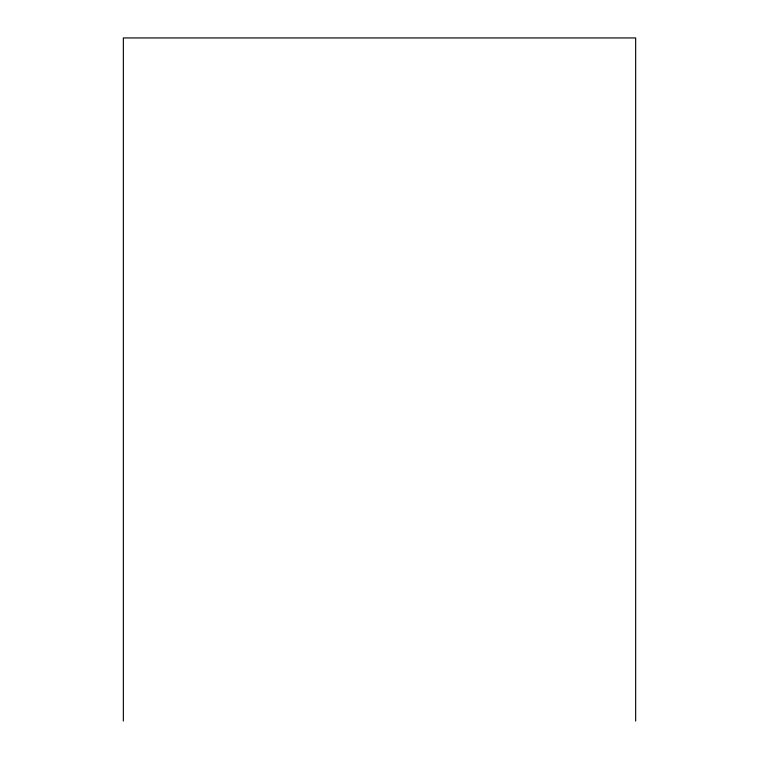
<?xml version="1.0" encoding="UTF-8"?>
<svg xmlns="http://www.w3.org/2000/svg" width="759" height="759" viewBox="0 0 759 759"><rect width="100%" height="100%" fill="white"/><g stroke="black" fill="none" stroke-linecap="round" stroke-linejoin="round"><path stroke-width="1.14" d="M635.653 721.05L635.653 37.95L123.347 37.95L123.347 721.05"/></g></svg>
